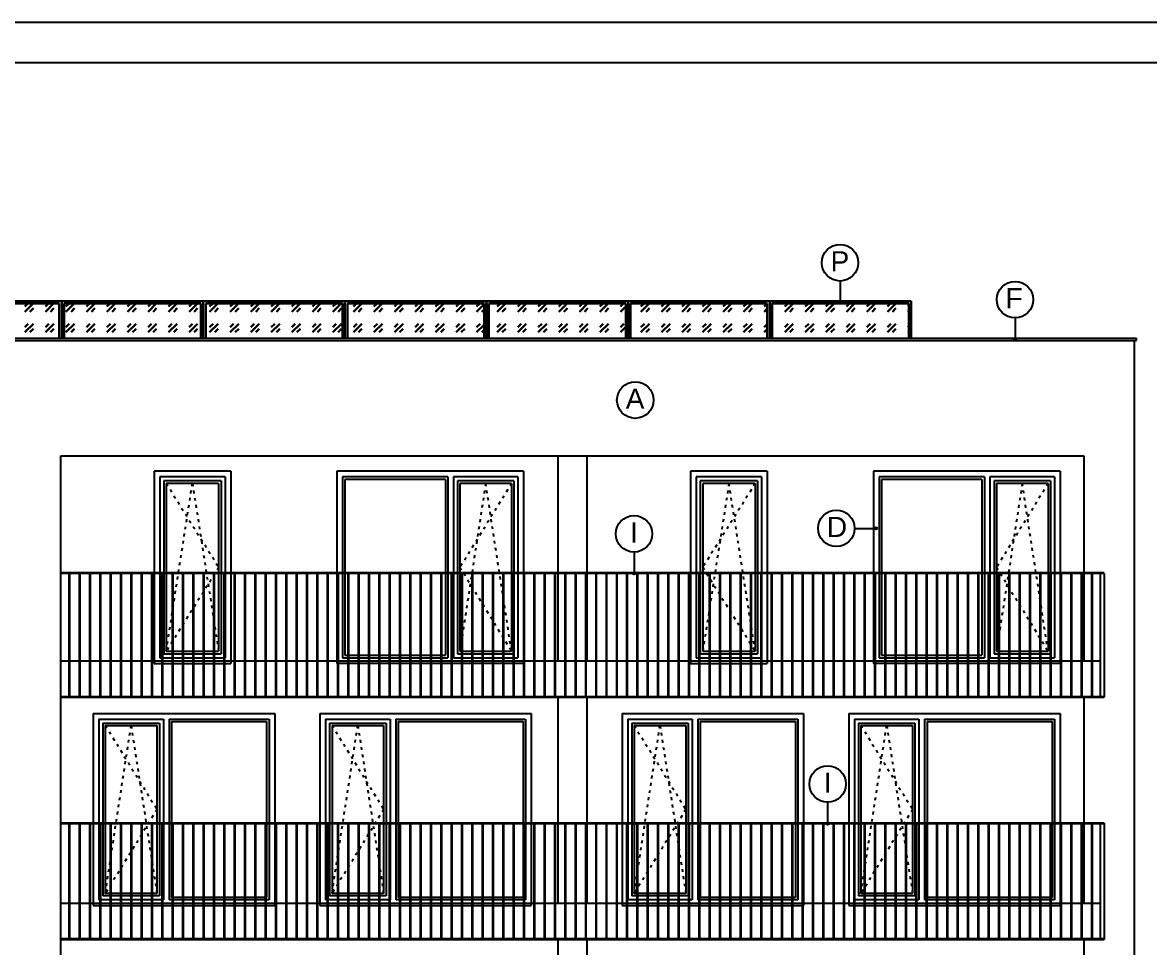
# Model space of a CAD drawing. Extents: x 3792242 to 5145247, y -1546315 to -1031918.
# Drawn here: x 4309022 to 4322989, y -1500526 to -1489065 of the extents above; entities that cross this region are included whole.
import ezdxf

# ---------------------------------------------------------------- set-up
doc = ezdxf.new("R2010")
doc.units = 0
doc.header["$MEASUREMENT"] = 0
doc.linetypes.add('ACAD_ISO03W100', pattern=[30, 12, -18])
for name, color, linetype in [('OKNÁ', 143, 'CONTINUOUS'), ('POZEMOK', 7, 'CONTINUOUS'), ('TENKÁ', 7, 'CONTINUOUS'), ('ZZ-elektro', 221, 'CONTINUOUS')]:
    doc.layers.add(name, color=color, linetype=linetype)
doc.styles.add('ARIAL', font='arial.ttf')
pattern_1 = [(45, (86943.71, -4245.37), (254.558441, -3e-14), [150, -210]), (45, (87007.35, -4245.37), (254.558441, -3e-14), [60, -300]), (45, (86943.71, -4181.73), (254.558441, -3e-14), [60, -300])]

msp = doc.modelspace()

# ---------------------------------------------------------------- hatches: boundary and pattern name
at = {"layer": 'TENKÁ', "ltscale": 0.25}
h = msp.add_hatch(color=256, dxfattribs=at)
h.dxf.hatch_style = 1
h.paths.add_polyline_path([(4319139.58, -1492531.764, 1), (4319169.58, -1492531.764, 1)])
h = msp.add_hatch(color=256, dxfattribs=at)
h.dxf.hatch_style = 1
h.paths.add_polyline_path([(4321308.435, -1492988.68, 1), (4321338.435, -1492988.68, 1)])
h = msp.add_hatch(color=256, dxfattribs=at)
h.dxf.hatch_style = 1
h.paths.add_polyline_path([(4319598.445, -1495347.371, 1), (4319598.445, -1495317.371, 1)])
h = msp.add_hatch(color=256, dxfattribs=at)
h.dxf.hatch_style = 1
h.paths.add_polyline_path([(4316586.227, -1495890.641, 1), (4316616.227, -1495890.641, 1)])
h = msp.add_hatch(color=256, dxfattribs=at)
h.dxf.hatch_style = 1
h.paths.add_polyline_path([(4318985.727, -1498990.641, 1), (4319015.727, -1498990.641, 1)])
at = {"layer": 'ZZ-elektro', "lineweight": 30, "ltscale": 10}
h = msp.add_hatch(dxfattribs=at)
h.set_pattern_fill('GOST_GLASS', color=253, scale=30)
h.set_pattern_definition(pattern_1)
h.paths.add_polyline_path([(4309477.774, -1492545.641), (4307782.774, -1492545.641), (4307782.774, -1493185.641), (4308877.714, -1493185.641), (4308877.714, -1493005.641), (4308847.714, -1493005.641), (4308847.714, -1492975.641), (4309477.774, -1492975.641)])
h = msp.add_hatch(dxfattribs=at)
h.set_pattern_fill('GOST_GLASS', color=253, scale=30)
h.set_pattern_definition(pattern_1)
h.paths.add_polyline_path([(4311232.774, -1492545.641), (4309537.774, -1492545.641), (4309537.774, -1492975.641), (4311232.774, -1492975.641)])
h = msp.add_hatch(dxfattribs=at)
h.set_pattern_fill('GOST_GLASS', color=253, scale=30)
h.set_pattern_definition(pattern_1)
h.paths.add_polyline_path([(4312987.774, -1492545.641), (4311292.774, -1492545.641), (4311292.774, -1492975.641), (4312987.774, -1492975.641)])
h = msp.add_hatch(dxfattribs=at)
h.set_pattern_fill('GOST_GLASS', color=253, scale=30)
h.set_pattern_definition(pattern_1)
h.paths.add_polyline_path([(4314742.774, -1492545.641), (4313047.774, -1492545.641), (4313047.774, -1492975.641), (4314742.774, -1492975.641)])
h = msp.add_hatch(dxfattribs=at)
h.set_pattern_fill('GOST_GLASS', color=253, scale=30)
h.set_pattern_definition(pattern_1)
h.paths.add_polyline_path([(4316497.774, -1492545.641), (4314802.774, -1492545.641), (4314802.774, -1492975.641), (4316497.774, -1492975.641)])
h = msp.add_hatch(dxfattribs=at)
h.set_pattern_fill('GOST_GLASS', color=253, scale=30)
h.set_pattern_definition(pattern_1)
h.paths.add_polyline_path([(4318252.774, -1492545.641), (4316557.774, -1492545.641), (4316557.774, -1492975.641), (4318252.774, -1492975.641)])
h = msp.add_hatch(dxfattribs=at)
h.set_pattern_fill('GOST_GLASS', color=253, scale=30)
h.set_pattern_definition(pattern_1)
h.paths.add_polyline_path([(4320007.774, -1492545.641), (4318312.774, -1492545.641), (4318312.774, -1492975.641), (4320007.774, -1492975.641)])

# ---------------------------------------------------------------- linework, layer by layer
at = {"layer": 'OKNÁ'}
for p, q in [((4314262.714, -1494725.641), (4313017.714, -1494725.641)), ((4313017.714, -1494725.641), (4313017.714, -1496905.641)), ((4314262.714, -1494725.641), (4314262.714, -1496905.641)), ((4320912.714, -1494725.641), (4319667.714, -1494725.641)), ((4319667.714, -1494725.641), (4319667.714, -1496905.641)), ((4320912.714, -1494725.641), (4320912.714, -1496905.641)), ((4311452.714, -1494775.641), (4310802.714, -1494775.641)), ((4310802.714, -1494775.641), (4310802.714, -1496855.641)), ((4311452.714, -1494775.641), (4311452.714, -1496855.641)), ((4315082.714, -1494775.641), (4314442.714, -1494775.641)), ((4314442.714, -1494775.641), (4314442.714, -1496855.641)), ((4315082.714, -1494775.641), (4315082.714, -1496855.641)), ((4318102.714, -1494775.641), (4317452.714, -1494775.641)), ((4317452.714, -1494775.641), (4317452.714, -1496855.641)), ((4318102.714, -1494775.641), (4318102.714, -1496855.641)), ((4321732.714, -1494775.641), (4321092.714, -1494775.641)), ((4321092.714, -1494775.641), (4321092.714, -1496855.641)), ((4321732.714, -1494775.641), (4321732.714, -1496855.641)), ((4310802.714, -1496855.641), (4311452.714, -1496855.641)), ((4313017.714, -1496905.641), (4314262.714, -1496905.641)), ((4314442.714, -1496855.641), (4315082.714, -1496855.641)), ((4317452.714, -1496855.641), (4318102.714, -1496855.641)), ((4319667.714, -1496905.641), (4320912.714, -1496905.641)), ((4321092.714, -1496855.641), (4321732.714, -1496855.641)), ((4310047.714, -1497775.641), (4310047.714, -1499855.641)), ((4310047.714, -1497775.641), (4310687.714, -1497775.641)), ((4310687.714, -1497775.641), (4310687.714, -1499855.641)), ((4310867.714, -1497725.641), (4312047.714, -1497725.641)), ((4310867.714, -1497725.641), (4310867.714, -1499905.641)), ((4312047.714, -1497725.641), (4312047.714, -1499905.641)), ((4312857.714, -1497775.641), (4312857.714, -1499855.641)), ((4312857.714, -1497775.641), (4313497.714, -1497775.641)), ((4313497.714, -1497775.641), (4313497.714, -1499855.641)), ((4313677.714, -1497725.641), (4315227.714, -1497725.641)), ((4313677.714, -1497725.641), (4313677.714, -1499905.641)), ((4315227.714, -1497725.641), (4315227.714, -1499905.641)), ((4316602.714, -1497775.641), (4316602.714, -1499855.641)), ((4316602.714, -1497775.641), (4317242.714, -1497775.641)), ((4317242.714, -1497775.641), (4317242.714, -1499855.641)), ((4317422.714, -1497725.641), (4318602.714, -1497725.641)), ((4317422.714, -1497725.641), (4317422.714, -1499905.641)), ((4318602.714, -1497725.641), (4318602.714, -1499905.641)), ((4319412.714, -1497775.641), (4319412.714, -1499855.641)), ((4319412.714, -1497775.641), (4320052.714, -1497775.641)), ((4320052.714, -1497775.641), (4320052.714, -1499855.641)), ((4320232.714, -1497725.641), (4321782.714, -1497725.641)), ((4320232.714, -1497725.641), (4320232.714, -1499905.641)), ((4321782.714, -1497725.641), (4321782.714, -1499905.641)), ((4310687.714, -1499855.641), (4310047.714, -1499855.641)), ((4312047.714, -1499905.641), (4310867.714, -1499905.641)), ((4313497.714, -1499855.641), (4312857.714, -1499855.641)), ((4315227.714, -1499905.641), (4313677.714, -1499905.641)), ((4317242.714, -1499855.641), (4316602.714, -1499855.641)), ((4318602.714, -1499905.641), (4317422.714, -1499905.641)), ((4320052.714, -1499855.641), (4319412.714, -1499855.641)), ((4321782.714, -1499905.641), (4320232.714, -1499905.641))]:
    msp.add_line(p, q, dxfattribs=at)
at = {"layer": 'OKNÁ', "linetype": 'ACAD_ISO03W100', "ltscale": 3}
for p, q in [((4310802.714, -1494775.641), (4311452.714, -1495815.641)), ((4310802.714, -1496855.641), (4311127.714, -1494775.641)), ((4311127.714, -1494775.641), (4311452.714, -1496855.641)), ((4315082.714, -1494775.641), (4314442.714, -1495815.641)), ((4314762.714, -1494775.641), (4314442.714, -1496855.641)), ((4315082.714, -1496855.641), (4314762.714, -1494775.641)), ((4318102.714, -1494775.641), (4317452.714, -1495815.641)), ((4317777.714, -1494775.641), (4317452.714, -1496855.641)), ((4318102.714, -1496855.641), (4317777.714, -1494775.641)), ((4321732.714, -1494775.641), (4321092.714, -1495815.641)), ((4321412.714, -1494775.641), (4321092.714, -1496855.641)), ((4321732.714, -1496855.641), (4321412.714, -1494775.641)), ((4311452.714, -1495815.641), (4310802.714, -1496855.641)), ((4314442.714, -1495815.641), (4315082.714, -1496855.641)), ((4317452.714, -1495815.641), (4318102.714, -1496855.641)), ((4321092.714, -1495815.641), (4321732.714, -1496855.641)), ((4310047.714, -1497775.641), (4310687.714, -1498815.641)), ((4310047.714, -1499855.641), (4310367.714, -1497775.641)), ((4310367.714, -1497775.641), (4310687.714, -1499855.641)), ((4312857.714, -1497775.641), (4313497.714, -1498815.641)), ((4312857.714, -1499855.641), (4313177.714, -1497775.641)), ((4313177.714, -1497775.641), (4313497.714, -1499855.641)), ((4316602.714, -1497775.641), (4317242.714, -1498815.641)), ((4316602.714, -1499855.641), (4316922.714, -1497775.641)), ((4316922.714, -1497775.641), (4317242.714, -1499855.641)), ((4319412.714, -1497775.641), (4320052.714, -1498815.641)), ((4319412.714, -1499855.641), (4319732.714, -1497775.641)), ((4319732.714, -1497775.641), (4320052.714, -1499855.641)), ((4310687.714, -1498815.641), (4310047.714, -1499855.641)), ((4313497.714, -1498815.641), (4312857.714, -1499855.641)), ((4317242.714, -1498815.641), (4316602.714, -1499855.641)), ((4320052.714, -1498815.641), (4319412.714, -1499855.641))]:
    msp.add_line(p, q, dxfattribs=at)
at = {"layer": 'POZEMOK', "color": 8, "ltscale": 0.15}
for p, q in [((4322427.714, -1495885.641), (4309497.714, -1495885.641)), ((4322427.714, -1495893.641), (4309497.714, -1495893.641)), ((4309597.714, -1495885.641), (4309597.714, -1497425.641)), ((4309605.714, -1495893.641), (4309605.714, -1497425.641)), ((4309725.714, -1495885.641), (4309725.714, -1497425.641)), ((4309733.714, -1495885.641), (4309733.714, -1497425.641)), ((4309853.714, -1495893.641), (4309853.714, -1497425.641)), ((4309861.714, -1495893.641), (4309861.714, -1497425.641)), ((4309981.714, -1495893.641), (4309981.714, -1497425.641)), ((4309989.714, -1495893.641), (4309989.714, -1497425.641)), ((4310109.714, -1495893.641), (4310109.714, -1497425.641)), ((4310117.714, -1495893.641), (4310117.714, -1497425.641)), ((4310237.714, -1495893.641), (4310237.714, -1497425.641)), ((4310245.714, -1495893.641), (4310245.714, -1497425.641)), ((4310365.714, -1495893.641), (4310365.714, -1497425.641)), ((4310373.714, -1495893.641), (4310373.714, -1497425.641)), ((4310493.714, -1495893.641), (4310493.714, -1497425.641)), ((4310501.714, -1495893.641), (4310501.714, -1497425.641)), ((4310621.714, -1495893.641), (4310621.714, -1497425.641)), ((4310629.714, -1495893.641), (4310629.714, -1497425.641)), ((4310749.714, -1495893.641), (4310749.714, -1497425.641)), ((4310757.714, -1495893.641), (4310757.714, -1497425.641)), ((4310877.714, -1495893.641), (4310877.714, -1497425.641)), ((4310885.714, -1495893.641), (4310885.714, -1497425.641)), ((4311005.714, -1495893.641), (4311005.714, -1497425.641)), ((4311013.714, -1495893.641), (4311013.714, -1497425.641)), ((4311133.714, -1495893.641), (4311133.714, -1497425.641)), ((4311141.714, -1495893.641), (4311141.714, -1497425.641)), ((4311261.714, -1495893.641), (4311261.714, -1497425.641)), ((4311269.714, -1495893.641), (4311269.714, -1497425.641)), ((4311389.714, -1495893.641), (4311389.714, -1497425.641)), ((4311397.714, -1495893.641), (4311397.714, -1497425.641)), ((4311517.714, -1495893.641), (4311517.714, -1497425.641)), ((4311525.714, -1495893.641), (4311525.714, -1497425.641)), ((4311645.714, -1495893.641), (4311645.714, -1497425.641)), ((4311653.714, -1495893.641), (4311653.714, -1497425.641)), ((4311773.714, -1495893.641), (4311773.714, -1497425.641)), ((4311781.714, -1495893.641), (4311781.714, -1497425.641)), ((4311901.714, -1495893.641), (4311901.714, -1497425.641)), ((4311909.714, -1495893.641), (4311909.714, -1497425.641)), ((4312029.714, -1495885.641), (4312029.714, -1497425.641)), ((4312037.714, -1495893.641), (4312037.714, -1497425.641)), ((4312157.714, -1495893.641), (4312157.714, -1497425.641)), ((4312165.714, -1495893.641), (4312165.714, -1497425.641)), ((4312285.714, -1495893.641), (4312285.714, -1497425.641)), ((4312293.714, -1495893.641), (4312293.714, -1497425.641)), ((4312413.714, -1495893.641), (4312413.714, -1497425.641)), ((4312421.714, -1495893.641), (4312421.714, -1497425.641)), ((4312541.714, -1495893.641), (4312541.714, -1497425.641)), ((4312549.714, -1495893.641), (4312549.714, -1497425.641)), ((4312669.714, -1495893.641), (4312669.714, -1497425.641)), ((4312677.714, -1495893.641), (4312677.714, -1497425.641)), ((4312797.714, -1495893.641), (4312797.714, -1497425.641)), ((4312805.714, -1495893.641), (4312805.714, -1497425.641)), ((4312925.714, -1495893.641), (4312925.714, -1497425.641)), ((4312933.714, -1495893.641), (4312933.714, -1497425.641)), ((4313053.714, -1495893.641), (4313053.714, -1497425.641)), ((4313061.714, -1495893.641), (4313061.714, -1497425.641)), ((4313181.714, -1495893.641), (4313181.714, -1497425.641)), ((4313189.714, -1495893.641), (4313189.714, -1497425.641)), ((4313309.714, -1495893.641), (4313309.714, -1497425.641)), ((4313317.714, -1495893.641), (4313317.714, -1497425.641)), ((4313437.714, -1495893.641), (4313437.714, -1497425.641)), ((4313445.714, -1495893.641), (4313445.714, -1497425.641)), ((4313565.714, -1495893.641), (4313565.714, -1497425.641)), ((4313573.714, -1495893.641), (4313573.714, -1497425.641)), ((4313693.714, -1495893.641), (4313693.714, -1497425.641)), ((4313701.714, -1495893.641), (4313701.714, -1497425.641)), ((4313821.714, -1495893.641), (4313821.714, -1497425.641)), ((4313829.714, -1495893.641), (4313829.714, -1497425.641)), ((4313949.714, -1495893.641), (4313949.714, -1497425.641)), ((4313957.714, -1495893.641), (4313957.714, -1497425.641)), ((4314077.714, -1495893.641), (4314077.714, -1497425.641)), ((4314085.714, -1495893.641), (4314085.714, -1497425.641)), ((4314205.714, -1495885.641), (4314205.714, -1497425.641)), ((4314213.714, -1495885.641), (4314213.714, -1497425.641)), ((4314333.714, -1495893.641), (4314333.714, -1497425.641)), ((4314341.714, -1495893.641), (4314341.714, -1497425.641)), ((4314461.714, -1495893.641), (4314461.714, -1497425.641)), ((4314469.714, -1495893.641), (4314469.714, -1497425.641)), ((4314589.714, -1495893.641), (4314589.714, -1497425.641)), ((4314597.714, -1495893.641), (4314597.714, -1497425.641)), ((4314717.714, -1495893.641), (4314717.714, -1497425.641)), ((4314725.714, -1495893.641), (4314725.714, -1497425.641)), ((4314845.714, -1495893.641), (4314845.714, -1497425.641)), ((4314853.714, -1495893.641), (4314853.714, -1497425.641)), ((4314973.714, -1495893.641), (4314973.714, -1497425.641)), ((4314981.714, -1495893.641), (4314981.714, -1497425.641)), ((4315101.714, -1495893.641), (4315101.714, -1497425.641)), ((4315109.714, -1495893.641), (4315109.714, -1497425.641)), ((4315229.714, -1495893.641), (4315229.714, -1497425.641)), ((4315237.714, -1495893.641), (4315237.714, -1497425.641)), ((4315357.714, -1495893.641), (4315357.714, -1497425.641)), ((4315365.714, -1495893.641), (4315365.714, -1497425.641)), ((4315485.714, -1495893.641), (4315485.714, -1497425.641)), ((4315493.714, -1495893.641), (4315493.714, -1497425.641)), ((4315613.714, -1495893.641), (4315613.714, -1497425.641)), ((4315621.714, -1495893.641), (4315621.714, -1497425.641)), ((4315741.714, -1495893.641), (4315741.714, -1497425.641)), ((4315749.714, -1495893.641), (4315749.714, -1497425.641)), ((4315869.714, -1495893.641), (4315869.714, -1497425.641)), ((4315877.714, -1495893.641), (4315877.714, -1497425.641)), ((4315997.714, -1495893.641), (4315997.714, -1497425.641)), ((4316005.714, -1495893.641), (4316005.714, -1497425.641)), ((4316125.714, -1495885.641), (4316125.714, -1497425.641)), ((4316133.714, -1495885.641), (4316133.714, -1497425.641)), ((4316253.714, -1495885.641), (4316253.714, -1497425.641)), ((4316261.714, -1495885.641), (4316261.714, -1497425.641)), ((4316381.714, -1495885.641), (4316381.714, -1497425.641)), ((4316389.714, -1495885.641), (4316389.714, -1497425.641)), ((4316509.714, -1495885.641), (4316509.714, -1497425.641)), ((4316517.714, -1495885.641), (4316517.714, -1497425.641)), ((4316637.714, -1495885.641), (4316637.714, -1497425.641)), ((4316645.714, -1495885.641), (4316645.714, -1497425.641)), ((4316765.714, -1495885.641), (4316765.714, -1497425.641)), ((4316773.714, -1495885.641), (4316773.714, -1497425.641)), ((4316893.714, -1495885.641), (4316893.714, -1497425.641)), ((4316901.714, -1495885.641), (4316901.714, -1497425.641)), ((4317021.714, -1495893.641), (4317021.714, -1497425.641)), ((4317029.714, -1495893.641), (4317029.714, -1497425.641)), ((4317149.714, -1495893.641), (4317149.714, -1497425.641)), ((4317157.714, -1495893.641), (4317157.714, -1497425.641)), ((4317277.714, -1495893.641), (4317277.714, -1497425.641)), ((4317285.714, -1495893.641), (4317285.714, -1497425.641)), ((4317405.714, -1495893.641), (4317405.714, -1497425.641)), ((4317413.714, -1495893.641), (4317413.714, -1497425.641)), ((4317533.714, -1495893.641), (4317533.714, -1497425.641)), ((4317541.714, -1495893.641), (4317541.714, -1497425.641)), ((4317661.714, -1495893.641), (4317661.714, -1497425.641)), ((4317669.714, -1495893.641), (4317669.714, -1497425.641)), ((4317789.714, -1495893.641), (4317789.714, -1497425.641)), ((4317797.714, -1495893.641), (4317797.714, -1497425.641)), ((4317917.714, -1495893.641), (4317917.714, -1497425.641)), ((4317925.714, -1495893.641), (4317925.714, -1497425.641)), ((4318045.714, -1495893.641), (4318045.714, -1497425.641)), ((4318053.714, -1495893.641), (4318053.714, -1497425.641)), ((4318173.714, -1495893.641), (4318173.714, -1497425.641)), ((4318181.714, -1495893.641), (4318181.714, -1497425.641)), ((4318301.714, -1495893.641), (4318301.714, -1497425.641)), ((4318309.714, -1495893.641), (4318309.714, -1497425.641)), ((4318429.714, -1495893.641), (4318429.714, -1497425.641)), ((4318437.714, -1495893.641), (4318437.714, -1497425.641)), ((4318557.714, -1495893.641), (4318557.714, -1497425.641)), ((4318565.714, -1495893.641), (4318565.714, -1497425.641)), ((4318685.714, -1495893.641), (4318685.714, -1497425.641)), ((4318693.714, -1495893.641), (4318693.714, -1497425.641)), ((4318813.714, -1495893.641), (4318813.714, -1497425.641)), ((4318821.714, -1495893.641), (4318821.714, -1497425.641)), ((4318941.714, -1495893.641), (4318941.714, -1497425.641)), ((4318949.714, -1495893.641), (4318949.714, -1497425.641)), ((4319069.714, -1495893.641), (4319069.714, -1497425.641)), ((4319077.714, -1495893.641), (4319077.714, -1497425.641)), ((4319197.714, -1495893.641), (4319197.714, -1497425.641)), ((4319205.714, -1495893.641), (4319205.714, -1497425.641)), ((4319325.714, -1495893.641), (4319325.714, -1497425.641)), ((4319333.714, -1495893.641), (4319333.714, -1497425.641)), ((4319453.714, -1495893.641), (4319453.714, -1497425.641)), ((4319461.714, -1495893.641), (4319461.714, -1497425.641)), ((4319581.714, -1495893.641), (4319581.714, -1497425.641)), ((4319589.714, -1495893.641), (4319589.714, -1497425.641)), ((4319709.714, -1495893.641), (4319709.714, -1497425.641)), ((4319717.714, -1495893.641), (4319717.714, -1497425.641)), ((4319837.714, -1495893.641), (4319837.714, -1497425.641)), ((4319845.714, -1495893.641), (4319845.714, -1497425.641)), ((4319965.714, -1495893.641), (4319965.714, -1497425.641)), ((4319973.714, -1495893.641), (4319973.714, -1497425.641)), ((4320093.714, -1495893.641), (4320093.714, -1497425.641)), ((4320101.714, -1495893.641), (4320101.714, -1497425.641)), ((4320221.714, -1495893.641), (4320221.714, -1497425.641)), ((4320229.714, -1495893.641), (4320229.714, -1497425.641)), ((4320349.714, -1495893.641), (4320349.714, -1497425.641)), ((4320357.714, -1495893.641), (4320357.714, -1497425.641)), ((4320477.714, -1495893.641), (4320477.714, -1497425.641)), ((4320485.714, -1495893.641), (4320485.714, -1497425.641)), ((4320605.714, -1495893.641), (4320605.714, -1497425.641)), ((4320613.714, -1495893.641), (4320613.714, -1497425.641)), ((4320733.714, -1495893.641), (4320733.714, -1497425.641)), ((4320741.714, -1495893.641), (4320741.714, -1497425.641)), ((4320861.714, -1495893.641), (4320861.714, -1497425.641)), ((4320869.714, -1495893.641), (4320869.714, -1497425.641)), ((4320989.714, -1495893.641), (4320989.714, -1497425.641)), ((4320997.714, -1495893.641), (4320997.714, -1497425.641)), ((4321117.714, -1495893.641), (4321117.714, -1497425.641)), ((4321125.714, -1495893.641), (4321125.714, -1497425.641)), ((4321245.714, -1495893.641), (4321245.714, -1497425.641)), ((4321253.714, -1495893.641), (4321253.714, -1497425.641)), ((4321373.714, -1495893.641), (4321373.714, -1497425.641)), ((4321381.714, -1495893.641), (4321381.714, -1497425.641)), ((4321501.714, -1495893.641), (4321501.714, -1497425.641)), ((4321509.714, -1495893.641), (4321509.714, -1497425.641)), ((4321629.714, -1495893.641), (4321629.714, -1497425.641)), ((4321637.714, -1495893.641), (4321637.714, -1497425.641)), ((4321757.714, -1495893.641), (4321757.714, -1497425.641)), ((4321765.714, -1495893.641), (4321765.714, -1497425.641)), ((4321885.714, -1495893.641), (4321885.714, -1497425.641)), ((4321893.714, -1495893.641), (4321893.714, -1497425.641)), ((4322013.714, -1495893.641), (4322013.714, -1497425.641)), ((4322021.714, -1495893.641), (4322021.714, -1497425.641)), ((4322141.714, -1495893.641), (4322141.714, -1497425.641)), ((4322149.714, -1495893.641), (4322149.714, -1497425.641)), ((4322269.714, -1495893.641), (4322269.714, -1497425.641)), ((4322277.714, -1495893.641), (4322277.714, -1497425.641)), ((4322377.714, -1495893.641), (4322377.714, -1497425.641)), ((4322427.714, -1495893.641), (4322427.714, -1497425.641)), ((4322427.714, -1495985.641), (4322427.714, -1495993.641)), ((4309497.714, -1496975.641), (4322377.714, -1496975.641)), ((4309497.714, -1497415.641), (4322427.714, -1497415.641)), ((4309497.714, -1497425.641), (4322427.714, -1497425.641)), ((4322427.714, -1498985.641), (4309497.714, -1498985.641)), ((4322427.714, -1498993.641), (4309497.714, -1498993.641)), ((4309597.714, -1498993.641), (4309597.714, -1500425.641)), ((4309605.714, -1498993.641), (4309605.714, -1500425.641)), ((4309725.714, -1498993.641), (4309725.714, -1500425.641)), ((4309733.714, -1498993.641), (4309733.714, -1500425.641)), ((4309853.714, -1498993.641), (4309853.714, -1500425.641)), ((4309861.714, -1498993.641), (4309861.714, -1500425.641)), ((4309981.714, -1498993.641), (4309981.714, -1500425.641)), ((4309989.714, -1498993.641), (4309989.714, -1500425.641)), ((4310109.714, -1498993.641), (4310109.714, -1500425.641)), ((4310117.714, -1498993.641), (4310117.714, -1500425.641)), ((4310237.714, -1498993.641), (4310237.714, -1500425.641)), ((4310245.714, -1498993.641), (4310245.714, -1500425.641)), ((4310365.714, -1498993.641), (4310365.714, -1500425.641)), ((4310373.714, -1498993.641), (4310373.714, -1500425.641)), ((4310493.714, -1498993.641), (4310493.714, -1500425.641)), ((4310501.714, -1498993.641), (4310501.714, -1500425.641)), ((4310621.714, -1498993.641), (4310621.714, -1500425.641)), ((4310629.714, -1498993.641), (4310629.714, -1500425.641)), ((4310749.714, -1498993.641), (4310749.714, -1500425.641)), ((4310757.714, -1498993.641), (4310757.714, -1500425.641)), ((4310877.714, -1498993.641), (4310877.714, -1500425.641)), ((4310885.714, -1498993.641), (4310885.714, -1500425.641)), ((4311005.714, -1498993.641), (4311005.714, -1500425.641)), ((4311013.714, -1498993.641), (4311013.714, -1500425.641)), ((4311133.714, -1498993.641), (4311133.714, -1500425.641)), ((4311141.714, -1498993.641), (4311141.714, -1500425.641)), ((4311261.714, -1498993.641), (4311261.714, -1500425.641)), ((4311269.714, -1498993.641), (4311269.714, -1500425.641)), ((4311389.714, -1498993.641), (4311389.714, -1500425.641)), ((4311397.714, -1498993.641), (4311397.714, -1500425.641)), ((4311517.714, -1498993.641), (4311517.714, -1500425.641)), ((4311525.714, -1498993.641), (4311525.714, -1500425.641)), ((4311645.714, -1498993.641), (4311645.714, -1500425.641)), ((4311653.714, -1498993.641), (4311653.714, -1500425.641)), ((4311773.714, -1498993.641), (4311773.714, -1500425.641)), ((4311781.714, -1498993.641), (4311781.714, -1500425.641)), ((4311901.714, -1498993.641), (4311901.714, -1500425.641)), ((4311909.714, -1498993.641), (4311909.714, -1500425.641)), ((4312029.714, -1498993.641), (4312029.714, -1500425.641)), ((4312037.714, -1498993.641), (4312037.714, -1500425.641)), ((4312157.714, -1498993.641), (4312157.714, -1500425.641)), ((4312165.714, -1498993.641), (4312165.714, -1500425.641)), ((4312285.714, -1498993.641), (4312285.714, -1500425.641)), ((4312293.714, -1498993.641), (4312293.714, -1500425.641)), ((4312413.714, -1498993.641), (4312413.714, -1500425.641)), ((4312421.714, -1498993.641), (4312421.714, -1500425.641)), ((4312541.714, -1498993.641), (4312541.714, -1500425.641)), ((4312549.714, -1498993.641), (4312549.714, -1500425.641)), ((4312669.714, -1498993.641), (4312669.714, -1500425.641)), ((4312677.714, -1498993.641), (4312677.714, -1500425.641)), ((4312797.714, -1498993.641), (4312797.714, -1500425.641)), ((4312805.714, -1498993.641), (4312805.714, -1500425.641)), ((4312925.714, -1498993.641), (4312925.714, -1500425.641)), ((4312933.714, -1498993.641), (4312933.714, -1500425.641)), ((4313053.714, -1498993.641), (4313053.714, -1500425.641)), ((4313061.714, -1498993.641), (4313061.714, -1500425.641)), ((4313181.714, -1498993.641), (4313181.714, -1500425.641)), ((4313189.714, -1498993.641), (4313189.714, -1500425.641)), ((4313309.714, -1498993.641), (4313309.714, -1500425.641)), ((4313317.714, -1498993.641), (4313317.714, -1500425.641)), ((4313437.714, -1498993.641), (4313437.714, -1500425.641)), ((4313445.714, -1498993.641), (4313445.714, -1500425.641)), ((4313565.714, -1498993.641), (4313565.714, -1500425.641)), ((4313573.714, -1498993.641), (4313573.714, -1500425.641)), ((4313693.714, -1498993.641), (4313693.714, -1500425.641)), ((4313701.714, -1498993.641), (4313701.714, -1500425.641)), ((4313821.714, -1498993.641), (4313821.714, -1500425.641)), ((4313829.714, -1498993.641), (4313829.714, -1500425.641)), ((4313949.714, -1498993.641), (4313949.714, -1500425.641)), ((4313957.714, -1498993.641), (4313957.714, -1500425.641)), ((4314077.714, -1498993.641), (4314077.714, -1500425.641)), ((4314085.714, -1498993.641), (4314085.714, -1500425.641)), ((4314205.714, -1498993.641), (4314205.714, -1500425.641)), ((4314213.714, -1498993.641), (4314213.714, -1500425.641)), ((4314333.714, -1498993.641), (4314333.714, -1500425.641)), ((4314341.714, -1498993.641), (4314341.714, -1500425.641)), ((4314461.714, -1498993.641), (4314461.714, -1500425.641)), ((4314469.714, -1498993.641), (4314469.714, -1500425.641)), ((4314589.714, -1498993.641), (4314589.714, -1500425.641)), ((4314597.714, -1498993.641), (4314597.714, -1500425.641)), ((4314717.714, -1498993.641), (4314717.714, -1500425.641)), ((4314725.714, -1498993.641), (4314725.714, -1500425.641)), ((4314845.714, -1498993.641), (4314845.714, -1500425.641)), ((4314853.714, -1498993.641), (4314853.714, -1500425.641)), ((4314973.714, -1498993.641), (4314973.714, -1500425.641)), ((4314981.714, -1498993.641), (4314981.714, -1500425.641)), ((4315101.714, -1498993.641), (4315101.714, -1500425.641)), ((4315109.714, -1498993.641), (4315109.714, -1500425.641)), ((4315229.714, -1498993.641), (4315229.714, -1500425.641)), ((4315237.714, -1498993.641), (4315237.714, -1500425.641)), ((4315357.714, -1498993.641), (4315357.714, -1500425.641)), ((4315365.714, -1498993.641), (4315365.714, -1500425.641)), ((4315485.714, -1498993.641), (4315485.714, -1500425.641)), ((4315493.714, -1498993.641), (4315493.714, -1500425.641)), ((4315613.714, -1498993.641), (4315613.714, -1500425.641)), ((4315621.714, -1498993.641), (4315621.714, -1500425.641)), ((4315741.714, -1498993.641), (4315741.714, -1500425.641)), ((4315749.714, -1498993.641), (4315749.714, -1500425.641)), ((4315869.714, -1498993.641), (4315869.714, -1500425.641)), ((4315877.714, -1498993.641), (4315877.714, -1500425.641)), ((4315997.714, -1498993.641), (4315997.714, -1500425.641)), ((4316005.714, -1498993.641), (4316005.714, -1500425.641)), ((4316125.714, -1498993.641), (4316125.714, -1500425.641)), ((4316133.714, -1498993.641), (4316133.714, -1500425.641)), ((4316253.714, -1498993.641), (4316253.714, -1500425.641)), ((4316261.714, -1498993.641), (4316261.714, -1500425.641)), ((4316381.714, -1498993.641), (4316381.714, -1500425.641)), ((4316389.714, -1498993.641), (4316389.714, -1500425.641)), ((4316509.714, -1498993.641), (4316509.714, -1500425.641)), ((4316517.714, -1498993.641), (4316517.714, -1500425.641)), ((4316637.714, -1498993.641), (4316637.714, -1500425.641)), ((4316645.714, -1498993.641), (4316645.714, -1500425.641)), ((4316765.714, -1498993.641), (4316765.714, -1500425.641)), ((4316773.714, -1498993.641), (4316773.714, -1500425.641)), ((4316893.714, -1498993.641), (4316893.714, -1500425.641)), ((4316901.714, -1498993.641), (4316901.714, -1500425.641)), ((4317021.714, -1498993.641), (4317021.714, -1500425.641)), ((4317029.714, -1498993.641), (4317029.714, -1500425.641)), ((4317149.714, -1498993.641), (4317149.714, -1500425.641)), ((4317157.714, -1498993.641), (4317157.714, -1500425.641)), ((4317277.714, -1498993.641), (4317277.714, -1500425.641)), ((4317285.714, -1498993.641), (4317285.714, -1500425.641)), ((4317405.714, -1498993.641), (4317405.714, -1500425.641)), ((4317413.714, -1498993.641), (4317413.714, -1500425.641)), ((4317533.714, -1498993.641), (4317533.714, -1500425.641)), ((4317541.714, -1498993.641), (4317541.714, -1500425.641)), ((4317661.714, -1498993.641), (4317661.714, -1500425.641)), ((4317669.714, -1498993.641), (4317669.714, -1500425.641)), ((4317789.714, -1498993.641), (4317789.714, -1500425.641)), ((4317797.714, -1498993.641), (4317797.714, -1500425.641)), ((4317917.714, -1498993.641), (4317917.714, -1500425.641)), ((4317925.714, -1498993.641), (4317925.714, -1500425.641)), ((4318045.714, -1498993.641), (4318045.714, -1500425.641)), ((4318053.714, -1498993.641), (4318053.714, -1500425.641)), ((4318173.714, -1498993.641), (4318173.714, -1500425.641)), ((4318181.714, -1498993.641), (4318181.714, -1500425.641)), ((4318301.714, -1498993.641), (4318301.714, -1500425.641)), ((4318309.714, -1498993.641), (4318309.714, -1500425.641)), ((4318429.714, -1498993.641), (4318429.714, -1500425.641)), ((4318437.714, -1498993.641), (4318437.714, -1500425.641)), ((4318557.714, -1498993.641), (4318557.714, -1500425.641)), ((4318565.714, -1498993.641), (4318565.714, -1500425.641)), ((4318685.714, -1498993.641), (4318685.714, -1500425.641)), ((4318693.714, -1498993.641), (4318693.714, -1500425.641)), ((4318813.714, -1498993.641), (4318813.714, -1500425.641)), ((4318821.714, -1498993.641), (4318821.714, -1500425.641)), ((4318941.714, -1498993.641), (4318941.714, -1500425.641)), ((4318949.714, -1498993.641), (4318949.714, -1500425.641)), ((4319069.714, -1498993.641), (4319069.714, -1500425.641)), ((4319077.714, -1498993.641), (4319077.714, -1500425.641)), ((4319197.714, -1498993.641), (4319197.714, -1500425.641)), ((4319205.714, -1498993.641), (4319205.714, -1500425.641)), ((4319325.714, -1498993.641), (4319325.714, -1500425.641)), ((4319333.714, -1498993.641), (4319333.714, -1500425.641)), ((4319453.714, -1498993.641), (4319453.714, -1500425.641)), ((4319461.714, -1498993.641), (4319461.714, -1500425.641)), ((4319581.714, -1498993.641), (4319581.714, -1500425.641)), ((4319589.714, -1498993.641), (4319589.714, -1500425.641)), ((4319709.714, -1498993.641), (4319709.714, -1500425.641)), ((4319717.714, -1498993.641), (4319717.714, -1500425.641)), ((4319837.714, -1498993.641), (4319837.714, -1500425.641)), ((4319845.714, -1498993.641), (4319845.714, -1500425.641)), ((4319965.714, -1498993.641), (4319965.714, -1500425.641)), ((4319973.714, -1498993.641), (4319973.714, -1500425.641)), ((4320093.714, -1498993.641), (4320093.714, -1500425.641)), ((4320101.714, -1498993.641), (4320101.714, -1500425.641)), ((4320221.714, -1498993.641), (4320221.714, -1500425.641)), ((4320229.714, -1498993.641), (4320229.714, -1500425.641)), ((4320349.714, -1498993.641), (4320349.714, -1500425.641)), ((4320357.714, -1498993.641), (4320357.714, -1500425.641)), ((4320477.714, -1498993.641), (4320477.714, -1500425.641)), ((4320485.714, -1498993.641), (4320485.714, -1500425.641)), ((4320605.714, -1498993.641), (4320605.714, -1500425.641)), ((4320613.714, -1498993.641), (4320613.714, -1500425.641)), ((4320733.714, -1498993.641), (4320733.714, -1500425.641)), ((4320741.714, -1498993.641), (4320741.714, -1500425.641)), ((4320861.714, -1498993.641), (4320861.714, -1500425.641)), ((4320869.714, -1498993.641), (4320869.714, -1500425.641)), ((4320989.714, -1498993.641), (4320989.714, -1500425.641)), ((4320997.714, -1498993.641), (4320997.714, -1500425.641)), ((4321117.714, -1498993.641), (4321117.714, -1500425.641)), ((4321125.714, -1498993.641), (4321125.714, -1500425.641)), ((4321245.714, -1498993.641), (4321245.714, -1500425.641)), ((4321253.714, -1498993.641), (4321253.714, -1500425.641)), ((4321373.714, -1498993.641), (4321373.714, -1500425.641)), ((4321381.714, -1498993.641), (4321381.714, -1500425.641)), ((4321501.714, -1498993.641), (4321501.714, -1500425.641)), ((4321509.714, -1498993.641), (4321509.714, -1500425.641)), ((4321629.714, -1498993.641), (4321629.714, -1500425.641)), ((4321637.714, -1498993.641), (4321637.714, -1500425.641)), ((4321757.714, -1498993.641), (4321757.714, -1500425.641)), ((4321765.714, -1498993.641), (4321765.714, -1500425.641)), ((4321885.714, -1498993.641), (4321885.714, -1500425.641)), ((4321893.714, -1498993.641), (4321893.714, -1500425.641)), ((4322013.714, -1498993.641), (4322013.714, -1500425.641)), ((4322021.714, -1498993.641), (4322021.714, -1500425.641)), ((4322141.714, -1498993.641), (4322141.714, -1500425.641)), ((4322149.714, -1498993.641), (4322149.714, -1500425.641)), ((4322269.714, -1498993.641), (4322269.714, -1500425.641)), ((4322277.714, -1498993.641), (4322277.714, -1500425.641)), ((4322377.714, -1498993.641), (4322377.714, -1500425.641)), ((4322427.714, -1498985.641), (4322427.714, -1498993.641)), ((4322427.714, -1498993.641), (4322427.714, -1500425.641)), ((4309497.714, -1499975.641), (4322377.714, -1499975.641)), ((4309497.714, -1500415.641), (4322427.714, -1500415.641)), ((4309497.714, -1500425.641), (4322427.714, -1500425.641))]:
    msp.add_line(p, q, dxfattribs=at)
at = {"layer": 'TENKÁ', "color": 7}
for p, q in [((4352207.657, -1489065.189), (4256090.843, -1489065.189)), ((4351707.657, -1489565.189), (4256590.843, -1489565.189))]:
    msp.add_line(p, q, dxfattribs=at)
at = {"layer": 'TENKÁ', "ltscale": 0.25}
for p, q in [((4319154.58, -1492267.704), (4319154.58, -1492531.764)), ((4321323.435, -1492724.621), (4321323.435, -1492988.68)), ((4319334.386, -1495332.371), (4319598.445, -1495332.371)), ((4316601.227, -1495626.582), (4316601.227, -1495890.641)), ((4319000.727, -1498726.582), (4319000.727, -1498990.641))]:
    msp.add_line(p, q, dxfattribs=at)
at = {"layer": 'TENKÁ'}
for p, q in [((4308847.714, -1492975.641), (4322827.714, -1492975.641)), ((4308847.714, -1493005.641), (4322827.714, -1493005.641)), ((4322797.714, -1493005.641), (4322797.714, -1509855.641)), ((4322827.714, -1493005.641), (4322827.714, -1492975.641)), ((4309497.714, -1494435.641), (4322177.714, -1494435.641)), ((4309497.714, -1497045.641), (4309497.714, -1494435.641)), ((4315657.714, -1494435.641), (4315657.714, -1496975.641)), ((4316017.714, -1494435.641), (4316017.714, -1496975.641)), ((4322177.714, -1494435.641), (4322177.714, -1496975.641)), ((4311602.714, -1494625.641), (4310652.714, -1494625.641)), ((4310652.714, -1494625.641), (4310652.714, -1497005.641)), ((4311532.714, -1494695.641), (4310722.714, -1494695.641)), ((4310722.714, -1494695.641), (4310722.714, -1496935.641)), ((4311482.714, -1494745.641), (4310772.714, -1494745.641)), ((4310772.714, -1494745.641), (4310772.714, -1496885.641)), ((4311482.714, -1494745.641), (4311482.714, -1496885.641)), ((4311532.714, -1494695.641), (4311532.714, -1496935.641)), ((4311602.714, -1494625.641), (4311602.714, -1497005.641)), ((4315232.714, -1494625.641), (4312917.714, -1494625.641)), ((4312917.714, -1494625.641), (4312917.714, -1497005.641)), ((4314292.714, -1494695.641), (4312987.714, -1494695.641)), ((4312987.714, -1494695.641), (4312987.714, -1496935.641)), ((4314292.714, -1494695.641), (4314292.714, -1496935.641)), ((4315162.714, -1494695.641), (4314362.714, -1494695.641)), ((4314362.714, -1494695.641), (4314362.714, -1496935.641)), ((4315112.714, -1494745.641), (4314412.714, -1494745.641)), ((4314412.714, -1494745.641), (4314412.714, -1496885.641)), ((4315112.714, -1494745.641), (4315112.714, -1496885.641)), ((4315162.714, -1494695.641), (4315162.714, -1496935.641)), ((4315232.714, -1494625.641), (4315232.714, -1497005.641)), ((4315232.714, -1494625.641), (4315232.714, -1497005.641)), ((4318252.714, -1494625.641), (4317302.714, -1494625.641)), ((4317302.714, -1494625.641), (4317302.714, -1497005.641)), ((4318182.714, -1494695.641), (4317372.714, -1494695.641)), ((4317372.714, -1494695.641), (4317372.714, -1496935.641)), ((4318132.714, -1494745.641), (4317422.714, -1494745.641)), ((4317422.714, -1494745.641), (4317422.714, -1496885.641)), ((4318132.714, -1494745.641), (4318132.714, -1496885.641)), ((4318182.714, -1494695.641), (4318182.714, -1496935.641)), ((4318252.714, -1494625.641), (4318252.714, -1497005.641)), ((4321882.714, -1494625.641), (4319567.714, -1494625.641)), ((4319567.714, -1494625.641), (4319567.714, -1497005.641)), ((4320942.714, -1494695.641), (4319637.714, -1494695.641)), ((4319637.714, -1494695.641), (4319637.714, -1496935.641)), ((4320942.714, -1494695.641), (4320942.714, -1496935.641)), ((4321812.714, -1494695.641), (4321012.714, -1494695.641)), ((4321012.714, -1494695.641), (4321012.714, -1496935.641)), ((4321762.714, -1494745.641), (4321062.714, -1494745.641)), ((4321062.714, -1494745.641), (4321062.714, -1496885.641)), ((4321762.714, -1494745.641), (4321762.714, -1496885.641)), ((4321812.714, -1494695.641), (4321812.714, -1496935.641)), ((4321882.714, -1494625.641), (4321882.714, -1497005.641)), ((4321882.714, -1494625.641), (4321882.714, -1497005.641)), ((4310722.714, -1496935.641), (4311532.714, -1496935.641)), ((4310772.714, -1496885.641), (4311482.714, -1496885.641)), ((4312987.714, -1496935.641), (4314292.714, -1496935.641)), ((4314362.714, -1496935.641), (4315162.714, -1496935.641)), ((4314412.714, -1496885.641), (4315112.714, -1496885.641)), ((4317372.714, -1496935.641), (4318182.714, -1496935.641)), ((4317422.714, -1496885.641), (4318132.714, -1496885.641)), ((4319637.714, -1496935.641), (4320942.714, -1496935.641)), ((4321012.714, -1496935.641), (4321812.714, -1496935.641)), ((4321062.714, -1496885.641), (4321762.714, -1496885.641)), ((4309497.714, -1506485.641), (4309497.714, -1497045.641)), ((4310652.714, -1497005.641), (4311602.714, -1497005.641)), ((4315232.714, -1497005.641), (4312917.714, -1497005.641)), ((4317302.714, -1497005.641), (4318252.714, -1497005.641)), ((4321882.714, -1497005.641), (4319567.714, -1497005.641)), ((4315657.714, -1497425.641), (4315657.714, -1499975.641)), ((4316017.714, -1497425.641), (4316017.714, -1499975.641)), ((4322177.714, -1497425.641), (4322177.714, -1499975.641)), ((4309897.714, -1497625.641), (4312147.714, -1497625.641)), ((4309897.714, -1497625.641), (4309897.714, -1500005.641)), ((4312147.714, -1497625.641), (4312147.714, -1500005.641)), ((4312707.714, -1497625.641), (4315327.714, -1497625.641)), ((4312707.714, -1497625.641), (4312707.714, -1500005.641)), ((4315327.714, -1497625.641), (4315327.714, -1500005.641)), ((4316452.714, -1497625.641), (4318702.714, -1497625.641)), ((4316452.714, -1497625.641), (4316452.714, -1500005.641)), ((4318702.714, -1497625.641), (4318702.714, -1500005.641)), ((4319262.714, -1497625.641), (4321882.714, -1497625.641)), ((4319262.714, -1497625.641), (4319262.714, -1500005.641)), ((4321882.714, -1497625.641), (4321882.714, -1500005.641)), ((4309967.714, -1497695.641), (4310767.714, -1497695.641)), ((4309967.714, -1497695.641), (4309967.714, -1499935.641)), ((4310017.714, -1497745.641), (4310717.714, -1497745.641)), ((4310017.714, -1497745.641), (4310017.714, -1499885.641)), ((4310717.714, -1497745.641), (4310717.714, -1499885.641)), ((4310767.714, -1497695.641), (4310767.714, -1499935.641)), ((4310837.714, -1497695.641), (4312077.714, -1497695.641)), ((4310837.714, -1497695.641), (4310837.714, -1499935.641)), ((4312077.714, -1497695.641), (4312077.714, -1499935.641)), ((4312777.714, -1497695.641), (4313577.714, -1497695.641)), ((4312777.714, -1497695.641), (4312777.714, -1499935.641)), ((4312827.714, -1497745.641), (4313527.714, -1497745.641)), ((4312827.714, -1497745.641), (4312827.714, -1499885.641)), ((4313527.714, -1497745.641), (4313527.714, -1499885.641)), ((4313577.714, -1497695.641), (4313577.714, -1499935.641)), ((4313647.714, -1497695.641), (4315257.714, -1497695.641)), ((4313647.714, -1497695.641), (4313647.714, -1499935.641)), ((4315257.714, -1497695.641), (4315257.714, -1499935.641)), ((4316522.714, -1497695.641), (4317322.714, -1497695.641)), ((4316522.714, -1497695.641), (4316522.714, -1499935.641)), ((4316572.714, -1497745.641), (4317272.714, -1497745.641)), ((4316572.714, -1497745.641), (4316572.714, -1499885.641)), ((4317272.714, -1497745.641), (4317272.714, -1499885.641)), ((4317322.714, -1497695.641), (4317322.714, -1499935.641)), ((4317392.714, -1497695.641), (4318632.714, -1497695.641)), ((4317392.714, -1497695.641), (4317392.714, -1499935.641)), ((4318632.714, -1497695.641), (4318632.714, -1499935.641)), ((4319332.714, -1497695.641), (4320132.714, -1497695.641)), ((4319332.714, -1497695.641), (4319332.714, -1499935.641)), ((4319382.714, -1497745.641), (4320082.714, -1497745.641)), ((4319382.714, -1497745.641), (4319382.714, -1499885.641)), ((4320082.714, -1497745.641), (4320082.714, -1499885.641)), ((4320132.714, -1497695.641), (4320132.714, -1499935.641)), ((4320202.714, -1497695.641), (4321812.714, -1497695.641)), ((4320202.714, -1497695.641), (4320202.714, -1499935.641)), ((4321812.714, -1497695.641), (4321812.714, -1499935.641)), ((4310717.714, -1499885.641), (4310017.714, -1499885.641)), ((4313527.714, -1499885.641), (4312827.714, -1499885.641)), ((4317272.714, -1499885.641), (4316572.714, -1499885.641)), ((4320082.714, -1499885.641), (4319382.714, -1499885.641)), ((4309897.714, -1500005.641), (4312147.714, -1500005.641)), ((4310767.714, -1499935.641), (4309967.714, -1499935.641)), ((4312077.714, -1499935.641), (4310837.714, -1499935.641)), ((4312707.714, -1500005.641), (4315327.714, -1500005.641)), ((4313577.714, -1499935.641), (4312777.714, -1499935.641)), ((4315257.714, -1499935.641), (4313647.714, -1499935.641)), ((4316452.714, -1500005.641), (4318702.714, -1500005.641)), ((4317322.714, -1499935.641), (4316522.714, -1499935.641)), ((4318632.714, -1499935.641), (4317392.714, -1499935.641)), ((4319262.714, -1500005.641), (4321882.714, -1500005.641)), ((4320132.714, -1499935.641), (4319332.714, -1499935.641)), ((4321812.714, -1499935.641), (4320202.714, -1499935.641)), ((4315657.714, -1500425.641), (4315657.714, -1502975.641)), ((4316017.714, -1500425.641), (4316017.714, -1502975.641)), ((4322177.714, -1500425.641), (4322177.714, -1502975.641))]:
    msp.add_line(p, q, dxfattribs=at)
at = {"layer": 'TENKÁ', "ltscale": 0.25}
for centre, radius in [((4319154.58, -1492041.533), 226.172), ((4321323.435, -1492498.449), 226.172), ((4319154.58, -1492531.764), 15), ((4321323.435, -1492988.68), 15), ((4316615.886, -1493743.564), 226.172), ((4319108.214, -1495332.371), 226.172), ((4316601.227, -1495400.41), 226.172), ((4319598.445, -1495332.371), 15), ((4316601.227, -1495890.641), 15), ((4319000.727, -1498500.41), 226.172), ((4319000.727, -1498990.641), 15)]:
    msp.add_circle(centre, radius, dxfattribs=at)
at = {"layer": 'ZZ-elektro', "color": 253, "lineweight": 30, "ltscale": 10}
for p, q in [((4305997.774, -1492515.641), (4320037.774, -1492515.641)), ((4307782.774, -1492545.641), (4309477.774, -1492545.641)), ((4309477.774, -1492975.641), (4309477.774, -1492545.641)), ((4309507.774, -1492975.641), (4309507.774, -1492515.641)), ((4309507.774, -1492975.641), (4309507.774, -1492515.641)), ((4309507.774, -1492975.641), (4309507.774, -1492515.641)), ((4309537.774, -1492545.641), (4311232.774, -1492545.641)), ((4309537.774, -1492975.641), (4309537.774, -1492545.641)), ((4311232.774, -1492975.641), (4311232.774, -1492545.641)), ((4311262.774, -1492975.641), (4311262.774, -1492515.641)), ((4311262.774, -1492975.641), (4311262.774, -1492515.641)), ((4311262.774, -1492975.641), (4311262.774, -1492515.641)), ((4311292.774, -1492545.641), (4312987.774, -1492545.641)), ((4311292.774, -1492975.641), (4311292.774, -1492545.641)), ((4312987.774, -1492975.641), (4312987.774, -1492545.641)), ((4313017.774, -1492975.641), (4313017.774, -1492515.641)), ((4313017.774, -1492975.641), (4313017.774, -1492515.641)), ((4313017.774, -1492975.641), (4313017.774, -1492515.641)), ((4313047.774, -1492545.641), (4314742.774, -1492545.641)), ((4313047.774, -1492975.641), (4313047.774, -1492545.641)), ((4314742.774, -1492975.641), (4314742.774, -1492545.641)), ((4314772.774, -1492975.641), (4314772.774, -1492515.641)), ((4314772.774, -1492975.641), (4314772.774, -1492515.641)), ((4314772.774, -1492975.641), (4314772.774, -1492515.641)), ((4314802.774, -1492545.641), (4316497.774, -1492545.641)), ((4314802.774, -1492975.641), (4314802.774, -1492545.641)), ((4316497.774, -1492975.641), (4316497.774, -1492545.641)), ((4316527.774, -1492975.641), (4316527.774, -1492515.641)), ((4316527.774, -1492975.641), (4316527.774, -1492515.641)), ((4316557.774, -1492545.641), (4318252.774, -1492545.641)), ((4316557.774, -1492975.641), (4316557.774, -1492545.641)), ((4318252.774, -1492975.641), (4318252.774, -1492545.641)), ((4318282.774, -1492975.641), (4318282.774, -1492515.641)), ((4318282.774, -1492975.641), (4318282.774, -1492515.641)), ((4318282.774, -1492975.641), (4318282.774, -1492515.641)), ((4318312.774, -1492975.641), (4318312.774, -1492545.641)), ((4318312.774, -1492545.641), (4320007.774, -1492545.641)), ((4320007.774, -1492975.641), (4320007.774, -1492545.641)), ((4320037.774, -1492975.641), (4320037.774, -1492515.641)), ((4320037.774, -1492975.641), (4320037.774, -1492515.641))]:
    msp.add_line(p, q, dxfattribs=at)

# ---------------------------------------------------------------- texts
at = {"layer": 'TENKÁ', "lineweight": 40, "ltscale": 0.25, "style": 'ARIAL'}
for s, p in [('P', (4319036.394, -1492149.424)), ('F', (4321205.248, -1492606.34)), ('A', (4316497.699, -1493851.455)), ('I', (4316551.54, -1495508.301)), ('D', (4318990.028, -1495440.262)), ('I', (4318951.04, -1498608.301))]:
    msp.add_text(s, height=250, dxfattribs=at).set_placement(p)

doc.saveas('drawing.dxf')
